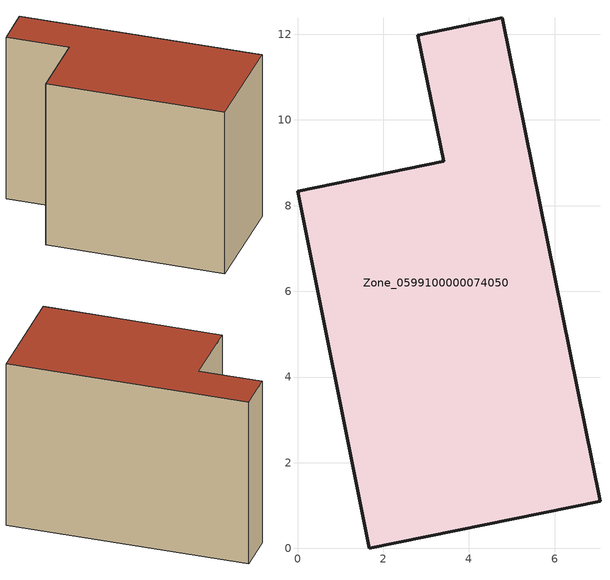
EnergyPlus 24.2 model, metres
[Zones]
Zone_0599100000074050
 floor ground (C_G): 2.81,11.98 4.78,12.39 7.06,1.1 1.67,0 0,8.34 3.41,9.04 z0
 wall outside (C_F): 1.67,0 7.06,1.1 4.78,12.39 2.81,11.98 3.41,9.04 0,8.34 1.67,0 z0:8.38
 roof outside (C_R): 4.78,12.39 2.81,11.98 3.41,9.04 0,8.34 1.67,0 7.06,1.1 z8.38
[BUILDING]
Pand.0599100000074050: North Axis=0; Terrain=City; Loads Convergence Tolerance Value=0.04; Temperature Convergence Tolerance Value=0.4; Solar Distribution=FullExterior; Maximum Number of Warmup Days=25; Minimum Number of Warmup Days=1
[Site:Location]
Rotterdam.The.Hague.AP_ZH_NLD Design_Conditions: Latitude=51.96; Longitude=4.45; Time Zone=1; Elevation=-4.5
[SITE:GROUNDTEMPERATURE:BUILDINGSURFACE]
18, 18, 18, 18, 18, 18, 18, 18, 18, 18, 18, 18
[MATERIAL] Thermal Absorptance=0.9; Solar Absorptance=0.7; Visible Absorptance=0.7
Name | Roughness | Thickness | Conductivity | Density | Specific Heat
G.TI.1975-1991 | MediumSmooth | 0.15 | 0.288461 | 540 | 1210
F.TI.1975-1991 | Rough | 0.3 | 0.230769 | 1920 | 840
R.TI.1975-1991 | MediumRough | 0.2 | 0.153846 | 1500 | 1000
[CONSTRUCTION]
C_G: G.TI.1975-1991
C_F: F.TI.1975-1991
C_R: R.TI.1975-1991
[ZONE]
Zone_0599100000074050: Type=1; Multiplier=1; Ceiling Height=Autocalculate; Volume=Autocalculate; Floor Area=autocalculate; Part of Total Floor Area=Yes
[ZONEINFILTRATION:DESIGNFLOWRATE]
Infil_Zone_0599100000074050: Zone or ZoneList or Space or SpaceList=Zone_0599100000074050; Schedule=AlwaysOn; Design Flow Rate Calculation Method=Flow/Area; Flow Rate per Floor Area=0.003; Constant Term Coefficient=1; Temperature Term Coefficient=0; Velocity Term Coefficient=0; Velocity Squared Term Coefficient=0
[HVACTEMPLATE:ZONE:IDEALLOADSAIRSYSTEM]
Zone_0599100000074050: Maximum Heating Supply Air Temperature=50; Minimum Cooling Supply Air Temperature=13; Maximum Heating Supply Air Humidity Ratio=0.0156; Minimum Cooling Supply Air Humidity Ratio=0.0077; Heating Limit=NoLimit; Cooling Limit=NoLimit; Dehumidification Control Type=ConstantSensibleHeatRatio; Cooling Sensible Heat Ratio=0.7; Dehumidification Setpoint=60; Humidification Control Type=None; Humidification Setpoint=30; Outdoor Air Method=None; Outdoor Air Flow Rate per Person=0.00944; Outdoor Air Flow Rate per Zone Floor Area=0; Outdoor Air Flow Rate per Zone=0; Demand Controlled Ventilation Type=None; Outdoor Air Economizer Type=NoEconomizer; Heat Recovery Type=None; Sensible Heat Recovery Effectiveness=0.7; Latent Heat Recovery Effectiveness=0.65
[ZONECONTROL:THERMOSTAT]
ThermostatControl_Zone_0599100000074050: Zone or ZoneList=Zone_0599100000074050; Control Type Schedule=DualSetpointControlType; Control 1=Thermostat_Zone_0599100000074050; Temperature Difference Between Cutout And Setpoint=0
[THERMOSTATSETPOINT:DUALSETPOINT]
Thermostat_Zone_0599100000074050: Heating Setpoint Temperature Schedule=HeatingSetpoint_Zone_0599100000074050; Cooling Setpoint Temperature Schedule=CoolingSetpoint_Zone_0599100000074050
[SCHEDULE:COMPACT]
HeatingSetpoint_Zone_0599100000074050: Through: 12/31, For: AllDays, Until: 24:00, 21
CoolingSetpoint_Zone_0599100000074050: Through: 12/31, For: AllDays, Until: 24:00, 24
DualSetpointControlType: Through: 12/31, For: AllDays, Until: 24:00, 4
AlwaysOn: Through: 12/31, For: AllDays, Until: 24:00, 1
